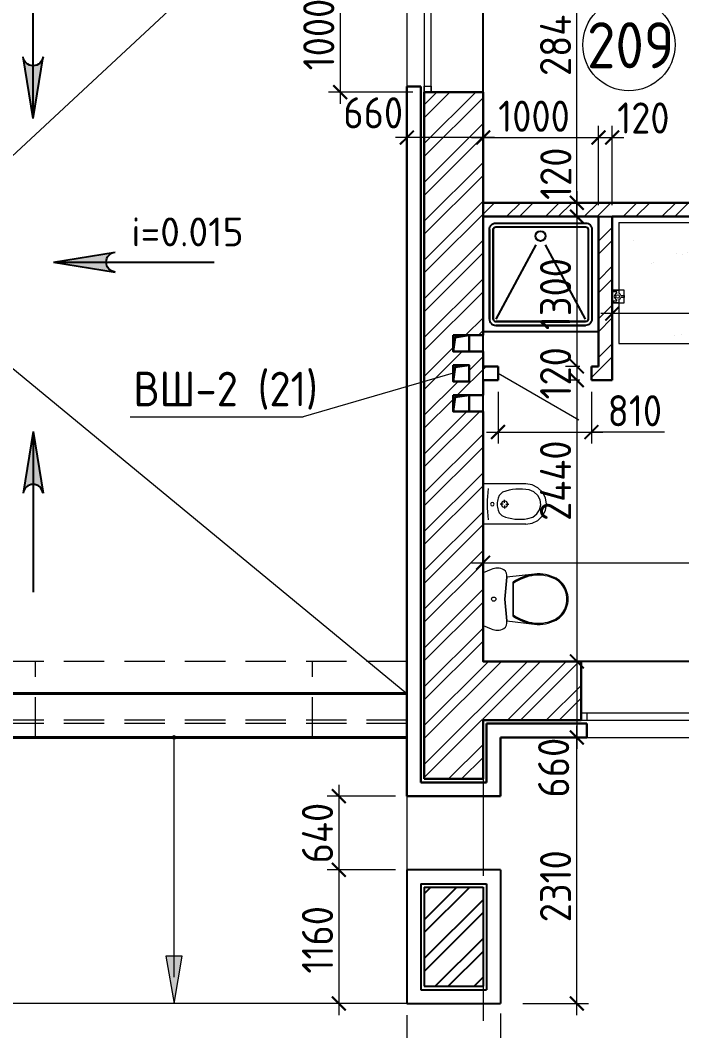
# Model space of a CAD drawing. Header units: millimetres. Extents: x 854812 to 1164625, y 589925 to 823301.
# Drawn here: x 961279 to 967016, y 689359 to 698130 of the extents above; entities that cross this region are included whole.
import ezdxf
from ezdxf.enums import TextEntityAlignment as Align

# ---------------------------------------------------------------- set-up
doc = ezdxf.new("R2010")
doc.units = ezdxf.units.MM
for name, pattern in [('ACAD_ISO10W100', [18, 12, -3, 0, -3]), ('JIS_08_15', [17.25, 15, -0.75, 0.75, -0.75]), ('НЕВИДИМАЯX2', [0.75, 0.5, -0.25])]:
    doc.linetypes.add(name, pattern=pattern)
doc.layers.get('Defpoints').update_dxf_attribs({"color": 40})
doc.layers.add('F-text', color=7, linetype='Continuous')
doc.layers.add('SANTEH', color=7, linetype='Continuous')
for name, color, linetype, lineweight in [('АР_Штрих_материалы', 27, 'Continuous', 9), ('ДВЕРИ', 184, 'Continuous', 18), ('окна', 132, 'Continuous', 18), ('оси', 50, 'JIS_08_15', 9), ('размеры', 215, 'Continuous', 13), ('САНТЕХНИКА', 7, 'Continuous', 15), ('стены', 172, 'Continuous', 30), ('текст', 7, 'Continuous', 13), ('УКАЗАТЕЛЬ', 6, 'Continuous', 13), ('ФАСАД', 7, 'Continuous', 13)]:
    doc.layers.add(name, color=color, linetype=linetype, lineweight=lineweight)
doc.styles.add('arial', font='isocpeur.ttf')
doc.styles.add('GOST 2.304', font='isocpeur.ttf', dxfattribs={"width": 0.9})
doc.dimstyles.new('1', dxfattribs={"dimscale": 100, "dimtxt": 2.7, "dimasz": 1.2, "dimexe": 1, "dimexo": 1, "dimgap": 0.5, "dimtad": 1, "dimdec": 0, "dimzin": 0, "dimdsep": 46, "dimtxsty": 'GOST 2.304', "dimblk": 'ARCHTICK', "dimcen": 0.09, "dimdle": 1, "dimclrd": 256, "dimclre": 256, "dimclrt": 7, "dimadec": 0, "dimazin": 0, "dimtfac": 1, "dimtdec": 0, "dimtmove": 1, "dimatfit": 3, "dimldrblk": 'ARCHTICK', "dimfxl": 100, "dimtolj": 1, "dimtzin": 0, "dimlwd": 5, "dimlwe": 5, "dimarcsym": 1})

# ---------------------------------------------------------------- blocks, each defined once
blk = doc.blocks.new('_ArchTick')
at = {"color": 0, "linetype": 'ByBlock', "const_width": 0.15}
blk.add_lwpolyline([(-0.5, -0.5), (0.5, 0.5)], dxfattribs=at)
blk = doc.blocks.new('*D151')
at = {"layer": 'Defpoints', "color": 0, "ltscale": 0.1}
for p in [(965442.6, 689609.9), (968742.5, 688319.9), (965442.6, 687439.5)]:
    blk.add_point(p, dxfattribs=at)
at = {"layer": 'размеры', "lineweight": 5, "ltscale": 0.1}
for p, q in [((965442.6, 689509.9), (965442.6, 687339.5)), ((968742.5, 688219.9), (968742.5, 687339.5)), ((968842.5, 687439.5), (965342.6, 687439.5))]:
    blk.add_line(p, q, dxfattribs=at)
at = {"layer": 'размеры', "lineweight": 5, "ltscale": 0.1, "xscale": 120, "yscale": 120, "zscale": 120, "rotation": 180}
blk.add_blockref('_ArchTick', (965442.6, 687439.5), dxfattribs=at)
at = {"layer": 'размеры', "lineweight": 5, "ltscale": 0.1, "xscale": 120, "yscale": 120, "zscale": 120}
blk.add_blockref('_ArchTick', (968742.5, 687439.5), dxfattribs=at)
at = {"layer": 'размеры', "color": 7, "ltscale": 0.1, "insert": (967092.6, 687624.5), "char_height": 270, "attachment_point": 5, "style": 'GOST 2.304'}
blk.add_mtext('\\A1;3300', dxfattribs=at)
blk = doc.blocks.new('*D207')
at = {"layer": 'Defpoints', "color": 0, "ltscale": 0.1}
for p in [(966412.6, 695642.9), (966412.6, 695583), (969022.5, 695008.3)]:
    blk.add_point(p, dxfattribs=at)
at = {"layer": 'размеры', "lineweight": 5, "ltscale": 0.1}
for p, q in [((969022.5, 695108.3), (969022.5, 695683)), ((969122.5, 695583), (966312.6, 695583)), ((966412.6, 695542.9), (966412.6, 695483))]:
    blk.add_line(p, q, dxfattribs=at)
at = {"layer": 'размеры', "lineweight": 5, "ltscale": 0.1, "xscale": 120, "yscale": 120, "zscale": 120, "rotation": 180}
blk.add_blockref('_ArchTick', (966412.6, 695583), dxfattribs=at)
at = {"layer": 'размеры', "lineweight": 5, "ltscale": 0.1, "xscale": 120, "yscale": 120, "zscale": 120}
blk.add_blockref('_ArchTick', (969022.5, 695583), dxfattribs=at)
at = {"layer": 'размеры', "color": 7, "ltscale": 0.1, "insert": (967717.6, 695768), "char_height": 270, "attachment_point": 5, "style": 'GOST 2.304'}
blk.add_mtext('\\A1;2610', dxfattribs=at)
blk = doc.blocks.new('*D208')
at = {"layer": 'Defpoints', "color": 0, "ltscale": 0.1}
for p in [(964632.6, 697111.7), (964632.6, 697111.7), (965292.6, 697111.7)]:
    blk.add_point(p, dxfattribs=at)
at = {"layer": 'размеры', "lineweight": 5, "ltscale": 0.1}
blk.add_line((965392.6, 697111.7), (964532.6, 697111.7), dxfattribs=at)
at = {"layer": 'размеры', "lineweight": 5, "ltscale": 0.1, "xscale": 120, "yscale": 120, "zscale": 120, "rotation": 180}
blk.add_blockref('_ArchTick', (964632.6, 697111.7), dxfattribs=at)
at = {"layer": 'размеры', "lineweight": 5, "ltscale": 0.1, "xscale": 120, "yscale": 120, "zscale": 120}
blk.add_blockref('_ArchTick', (965292.6, 697111.7), dxfattribs=at)
at = {"layer": 'размеры', "color": 7, "ltscale": 0.1, "insert": (964339.6, 697325.8), "char_height": 270, "attachment_point": 5, "style": 'GOST 2.304'}
blk.add_mtext('\\A1;660', dxfattribs=at)
blk = doc.blocks.new('*D194')
at = {"layer": 'Defpoints', "color": 0, "ltscale": 0.1}
for p in [(966106.4, 696545.1), (966106.4, 696425.1), (966106.4, 696425.1)]:
    blk.add_point(p, dxfattribs=at)
at = {"layer": 'размеры', "lineweight": 5, "ltscale": 0.1}
blk.add_line((966106.4, 696645.1), (966106.4, 696325.1), dxfattribs=at)
at = {"layer": 'размеры', "lineweight": 5, "ltscale": 0.1, "xscale": 120, "yscale": 120, "zscale": 120}
for p, rotation in [((966106.4, 696545.1), 90), ((966106.4, 696425.1), 270)]:
    blk.add_blockref('_ArchTick', p, dxfattribs=dict(at, rotation=rotation))
at = {"layer": 'размеры', "color": 7, "ltscale": 0.1, "insert": (965924, 696797.1), "char_height": 270, "attachment_point": 5, "rotation": 90, "style": 'GOST 2.304'}
blk.add_mtext('\\A1;120', dxfattribs=at)
blk = doc.blocks.new('*D126')
at = {"layer": 'Defpoints', "color": 0, "ltscale": 0.1}
for p in [(966052, 699384.8), (966106.4, 699384.8), (966472, 696545.1)]:
    blk.add_point(p, dxfattribs=at)
at = {"layer": 'размеры', "lineweight": 5, "ltscale": 0.1}
for p, q in [((966106.4, 696445.1), (966106.4, 699484.8)), ((966152, 699384.8), (966206.4, 699384.8)), ((966372, 696545.1), (966006.4, 696545.1))]:
    blk.add_line(p, q, dxfattribs=at)
at = {"layer": 'размеры', "lineweight": 5, "ltscale": 0.1, "xscale": 120, "yscale": 120, "zscale": 120}
for p, rotation in [((966106.4, 699384.8), 90), ((966106.4, 696545.1), 270)]:
    blk.add_blockref('_ArchTick', p, dxfattribs=dict(at, rotation=rotation))
at = {"layer": 'размеры', "color": 7, "ltscale": 0.1, "insert": (965921.4, 697995.1), "char_height": 270, "attachment_point": 5, "rotation": 90, "style": 'GOST 2.304'}
blk.add_mtext('\\A1;2840', dxfattribs=at)
blk = doc.blocks.new('*D127')
at = {"layer": 'Defpoints', "color": 0, "ltscale": 0.1}
for p in [(964632.6, 689595.1), (965442.6, 688215.2), (964632.6, 687439.5)]:
    blk.add_point(p, dxfattribs=at)
at = {"layer": 'размеры', "lineweight": 5, "ltscale": 0.1}
for p, q in [((964632.6, 689495.1), (964632.6, 687339.5)), ((965442.6, 688115.2), (965442.6, 687339.5)), ((965542.6, 687439.5), (964532.6, 687439.5))]:
    blk.add_line(p, q, dxfattribs=at)
at = {"layer": 'размеры', "lineweight": 5, "ltscale": 0.1, "xscale": 120, "yscale": 120, "zscale": 120, "rotation": 180}
blk.add_blockref('_ArchTick', (964632.6, 687439.5), dxfattribs=at)
at = {"layer": 'размеры', "lineweight": 5, "ltscale": 0.1, "xscale": 120, "yscale": 120, "zscale": 120}
blk.add_blockref('_ArchTick', (965442.6, 687439.5), dxfattribs=at)
at = {"layer": 'размеры', "color": 7, "ltscale": 0.1, "insert": (965136.5, 687624.5), "char_height": 270, "attachment_point": 5, "style": 'GOST 2.304'}
blk.add_mtext('\\A1;810', dxfattribs=at)
blk = doc.blocks.new('*D215')
at = {"layer": 'Defpoints', "lineweight": 5, "ltscale": 0.1}
for p, q in [((964041.7, 690855.2), (964041.7, 689495.1)), ((964532.6, 690755.2), (963941.7, 690755.2)), ((964532.6, 689595.1), (963941.7, 689595.1))]:
    blk.add_line(p, q, dxfattribs=at)
at = {"layer": 'Defpoints', "color": 0, "lineweight": 50, "ltscale": 0.1}
for p in [(964632.6, 690755.2), (964041.7, 689595.1), (964632.6, 689595.1)]:
    blk.add_point(p, dxfattribs=at)
at = {"layer": 'Defpoints', "lineweight": 5, "ltscale": 0.1, "xscale": 120, "yscale": 120, "zscale": 120}
for p, rotation in [((964041.7, 690755.2), 90), ((964041.7, 689595.1), 270)]:
    blk.add_blockref('_ArchTick', p, dxfattribs=dict(at, rotation=rotation))
at = {"layer": 'Defpoints', "color": 7, "ltscale": 0.1, "insert": (963856.7, 690148.6), "char_height": 270, "attachment_point": 5, "rotation": 90, "style": 'GOST 2.304'}
blk.add_mtext('\\A1;1160', dxfattribs=at)
blk = doc.blocks.new('*D216')
at = {"layer": 'Defpoints', "lineweight": 5, "ltscale": 0.1}
for p, q in [((964041.7, 691495.1), (964041.7, 690655.2)), ((964532.6, 691395.1), (963941.7, 691395.1)), ((964532.6, 690755.2), (963941.7, 690755.2))]:
    blk.add_line(p, q, dxfattribs=at)
at = {"layer": 'Defpoints', "color": 0, "lineweight": 50, "ltscale": 0.1}
for p in [(964632.6, 691395.1), (964041.7, 690755.2), (964632.6, 690755.2)]:
    blk.add_point(p, dxfattribs=at)
at = {"layer": 'Defpoints', "lineweight": 5, "ltscale": 0.1, "xscale": 120, "yscale": 120, "zscale": 120}
for p, rotation in [((964041.7, 691395.1), 90), ((964041.7, 690755.2), 270)]:
    blk.add_blockref('_ArchTick', p, dxfattribs=dict(at, rotation=rotation))
at = {"layer": 'Defpoints', "color": 7, "ltscale": 0.1, "insert": (963856.7, 691075.1), "char_height": 270, "attachment_point": 5, "rotation": 90, "style": 'GOST 2.304'}
blk.add_mtext('\\A1;640', dxfattribs=at)
blk = doc.blocks.new('ок1000')
at = {"layer": 'окна', "ltscale": 0.1}
for p, q in [((962542.1, 736581.9), (962542.1, 735581.9)), ((961882.1, 736531.9), (961882.1, 735631.9))]:
    blk.add_line(p, q, dxfattribs=at)
for points in [[(962092.1, 735581.9), (962092.1, 736581.9), (962032.1, 736581.9), (962032.1, 735581.9)], [(962092.1, 736529.9), (962092.1, 736581.9), (962032.1, 736581.9), (962032.1, 736529.9)], [(962092.1, 735633.9), (962092.1, 735581.9), (962032.1, 735581.9), (962032.1, 735633.9)]]:
    blk.add_lwpolyline(points, close=True, dxfattribs=at)
blk = doc.blocks.new('*D220')
at = {"layer": 'Defpoints', "color": 0, "ltscale": 0.1}
for p in [(964782.6, 698505.3), (964052.6, 697505.3), (964782.6, 697505.3)]:
    blk.add_point(p, dxfattribs=at)
at = {"layer": 'размеры', "lineweight": 5, "ltscale": 0.1}
for p, q in [((964052.6, 698605.3), (964052.6, 697405.3)), ((964682.6, 698505.3), (963952.6, 698505.3)), ((964682.6, 697505.3), (963952.6, 697505.3))]:
    blk.add_line(p, q, dxfattribs=at)
at = {"layer": 'размеры', "lineweight": 5, "ltscale": 0.1, "xscale": 120, "yscale": 120, "zscale": 120}
for p, rotation in [((964052.6, 698505.3), 90), ((964052.6, 697505.3), 270)]:
    blk.add_blockref('_ArchTick', p, dxfattribs=dict(at, rotation=rotation))
at = {"layer": 'размеры', "color": 7, "ltscale": 0.1, "insert": (963867.6, 698005.3), "char_height": 270, "attachment_point": 5, "rotation": 90, "style": 'GOST 2.304'}
blk.add_mtext('\\A1;1000', dxfattribs=at)
blk = doc.blocks.new('СТОК')
h = blk.add_hatch(color=7)
edge = h.paths.add_edge_path()
edge.add_arc((-0.2316, 0), 0.0369, 276.3203, 443.6797)
edge.add_line((-0.2276, 0.0367), (0, 0))
edge.add_line((0, 0), (-0.2276, -0.0367))
at = {"color": 7}
for q in [(-0.5935, 0), (-0.2276, 0.0367), (-0.2276, -0.0367)]:
    blk.add_line((0, 0), q, dxfattribs=at)
blk.add_arc((-0.2316, 0), 0.0369, 276.3203, 83.6797, dxfattribs=at)
blk = doc.blocks.new('*D231')
at = {"layer": 'Defpoints', "color": 0, "ltscale": 0.1}
for p in [(966149.8, 696425.1), (966106.4, 695125.1), (966149.8, 695125.1)]:
    blk.add_point(p, dxfattribs=at)
at = {"layer": 'размеры', "lineweight": 5, "ltscale": 0.1}
for p, q in [((966106.4, 696525.1), (966106.4, 695025.1)), ((966049.8, 696425.1), (966006.4, 696425.1)), ((966049.8, 695125.1), (966006.4, 695125.1))]:
    blk.add_line(p, q, dxfattribs=at)
at = {"layer": 'размеры', "lineweight": 5, "ltscale": 0.1, "xscale": 120, "yscale": 120, "zscale": 120}
for p, rotation in [((966106.4, 696425.1), 90), ((966106.4, 695125.1), 270)]:
    blk.add_blockref('_ArchTick', p, dxfattribs=dict(at, rotation=rotation))
at = {"layer": 'размеры', "color": 7, "ltscale": 0.1, "insert": (965921.4, 695752.5), "char_height": 270, "attachment_point": 5, "rotation": 90, "style": 'GOST 2.304'}
blk.add_mtext('\\A1;1300', dxfattribs=at)
blk = doc.blocks.new('s_45')
at = {"layer": 'САНТЕХНИКА', "flags": 128}
for points in [[(187.8, 0), (205.6, 189.4, 0.2888), (180.2, 255.8, 0.224419), (71.3, 257.1), (0, 229), (0, -229), (71.3, -257.1, 0.224419), (180.2, -255.8, 0.2888), (205.6, -189.4)], [(187.8, 0), (205.6, 189.4, 0.2888), (180.2, 255.8, 0.224419), (71.3, 257.1), (0, 229), (0, -229), (71.3, -257.1, 0.224419), (180.2, -255.8, 0.2888), (205.6, -189.4)], [(205.6, -189.4), (445.1, -217, -0.122327), (261.5, -148), (261.5, 148, -0.122328), (445.1, 217), (205.6, 189.4), (187.8, 0)], [(205.6, -189.4), (445.1, -217, -0.122327), (261.5, -148), (261.5, 148, -0.122328), (445.1, 217), (205.6, 189.4), (187.8, 0)], [(261.5, -148, 0.122438), (445.2, -217, 0.152571), (632.5, -181.1, 0.185585), (724.6, -72.9, 0.17428), (724.6, 72.9, 0.185585), (632.5, 181.1, 0.152571), (445.2, 217, 0.122438), (261.5, 148)], [(261.5, -148, 0.122438), (445.2, -217, 0.152571), (632.5, -181.1, 0.185585), (724.6, -72.9, 0.17428), (724.6, 72.9, 0.185585), (632.5, 181.1, 0.152571), (445.2, 217, 0.122438), (261.5, 148)], [(261.5, -136.4, 0.125396), (446.4, -207.3, 0.152532), (627.8, -172.5, 0.18559), (715.4, -69.7, 0.174364), (715.4, 69.7, 0.18559), (627.8, 172.5, 0.152531), (446.4, 207.3, 0.125396), (261.5, 136.4)]]:
    blk.add_lwpolyline(points, format="xyb", close=True, dxfattribs=at)
at = {"layer": 'САНТЕХНИКА'}
blk.add_circle((92.5, 0), 18.4, dxfattribs=at)
blk = doc.blocks.new('Символ биде с подв. к стене_1')
at = {"layer": 'САНТЕХНИКА', "linetype": 'Continuous'}
for p, q in [((369.6, 350), (0, 350)), ((0, 350), (0, 0)), ((186.8, 186.7), (186.8, 211.5)), ((174.8, 175), (149.2, 175)), ((186.8, 163.3), (186.8, 138.5)), ((198.9, 175), (224.5, 175)), ((369.6, 0), (0, 0))]:
    blk.add_line(p, q, dxfattribs=at)
for points in [[(45.4, 309.8), (41, 276.3), (37.8, 242.6), (35.9, 208.8), (35.2, 175), (35.9, 141.2), (37.8, 107.4), (41, 73.7), (45.4, 40.2)], [(169, 277.6), (162.2, 273.1), (155.9, 268.1), (150.1, 262.5), (144.9, 256.3), (140.3, 249.7), (136.4, 242.7), (133.2, 235.4), (130.8, 227.8)], [(400.5, 298.1), (371.4, 302.9), (342.1, 305.6), (312.6, 306.2), (283.2, 304.7), (253.9, 301), (225.1, 295.2), (196.7, 287.4), (169, 277.6)], [(369.6, 0), (425.3, 8.6), (475.6, 33.4), (515.5, 72.1), (541.2, 120.9), (550, 175), (541.2, 229.1), (515.5, 277.9), (475.6, 316.6), (425.3, 341.4), (369.6, 350)], [(388.1, 49.6), (430.7, 63.1), (466.1, 89.7), (490.2, 126.4), (500, 168.9), (494.5, 212), (474.2, 250.8), (441.6, 280.7), (400.5, 298.1)], [(130.8, 227.8), (127, 214.9), (124.3, 201.7), (122.7, 188.4), (122.1, 175), (122.7, 161.6), (124.3, 148.3), (127, 135.1), (130.8, 122.2)], [(130.8, 122.2), (133.2, 114.6), (136.4, 107.3), (140.3, 100.3), (144.9, 93.7), (150.1, 87.5), (155.9, 81.9), (162.2, 76.9), (169, 72.4)], [(169, 72.4), (195.2, 63.1), (222, 55.5), (249.3, 49.8), (276.9, 46), (304.7, 44), (332.6, 44), (360.4, 45.8), (388.1, 49.6)]]:
    blk.add_lwpolyline(points, dxfattribs=at)
for points in [[(80.7, 190.4), (69.4, 185.9), (64.8, 175), (69.4, 164.1), (80.7, 159.6), (91.9, 164.1), (96.6, 175), (91.9, 185.9)], [(186.8, 203.3), (166.2, 195), (157.6, 175), (166.2, 155), (186.8, 146.7), (207.5, 155), (216.1, 175), (207.5, 195)]]:
    blk.add_lwpolyline(points, close=True, dxfattribs=at)
blk = doc.blocks.new('роза')
at = {"layer": 'САНТЕХНИКА', "linetype": 'Continuous', "ltscale": 0.4}
for p, q in [((8604.6, -236954.9), (10204.6, -236954.9)), ((8604.6, -236954.9), (8604.6, -237568.6)), ((10204.6, -236954.9), (10204.6, -237361.7)), ((8604.6, -237623.9), (8604.6, -238004.9)), ((8604.6, -238004.9), (9308.4, -238004.9))]:
    blk.add_line(p, q, dxfattribs=at)
for points in [[(9233.3, -236903.3), (9343.6, -236903.3), (9343.6, -237013.1), (9233.3, -237013.1)], [(8547.7, -237651.1), (8650.5, -237651.1), (8650.5, -237541.4), (8547.7, -237541.4)]]:
    blk.add_lwpolyline(points, close=True, dxfattribs=at)
for points in [[(9257.4, -236936.7), (9239.8, -236936.7), (9239.8, -236964.2), (9257.4, -236964.2), (9257.4, -236952.3)], [(9248.1, -236936.7), (9293.2, -236936.7)], [(9296.9, -236952.3), (9257.4, -236952.3)], [(9293.2, -236923.4), (9274.8, -236923.4), (9274.8, -236907.7), (9319.9, -236907.7), (9319.9, -236923.4)], [(9293.2, -236907.7), (9308.8, -236907.7)], [(9293.2, -236936.7), (9293.2, -236923.4)], [(9315.1, -237013.1), (9296.9, -236952.3)], [(9319.9, -236923.4), (9308.8, -236923.4)], [(9308.8, -236923.4), (9308.8, -236936.7)], [(9308.8, -236936.7), (9331.4, -237013.1)], [(8588.9, -237557.1), (8559.5, -237557.1), (8559.5, -237541.4), (8604.6, -237541.4), (8604.6, -237557.1)], [(8588.9, -237541.4), (8604.6, -237541.4), (8604.6, -237568.6)], [(8588.9, -237567.7), (8588.9, -237557.1)], [(8623.3, -237588.4), (8650.5, -237588.4), (8650.5, -237604.1), (8623.3, -237604.1)], [(8604.6, -237635.4), (8604.6, -237651.1), (8559.5, -237651.1), (8559.5, -237635.4), (8588.9, -237635.4)], [(8604.6, -237623.9), (8604.6, -237651.1), (8588.9, -237651.1)], [(8588.9, -237635.4), (8588.9, -237624.9)]]:
    blk.add_lwpolyline(points, dxfattribs=at)
for points in [[(8979.4, -237949, 0, 0, -0.846526), (8869.8, -237312.6, 0.05, 0.05, 0), (9254.6, -237202.1, 0.05, 0.05, 0.05372), (9523.4, -237101.4, 0.05, 0.05, -0.096992), (9831.4, -237009.7, 0.05, 0.05, -0.574349), (10102.1, -237459.9, 0.05, 0.05, -0.136703), (9713.6, -237820.3, 0.05, 0.05, -0.380662), (9563.2, -237779.8, 0.05, 0.05, 0.414485), (9412.4, -237745.6, 0.05, 0.05, -0.169361), (9087.7, -237938.7, 0.05, 0.05, -0.088603)], [(9005.1, -237895, 0, 0, -0.960693), (8921.7, -237354.5, 0.05, 0.05, 0), (9276.3, -237267.6, 0.05, 0.05, 0.042303), (9576.1, -237166.5, 0.05, 0.05, -0.162407), (9887.4, -237143.9, 0.05, 0.05, -0.367548), (9997.4, -237362.3, 0.05, 0.05, -0.204221), (9708.5, -237723, 0.05, 0.05, -0.318406), (9598.2, -237703.4, 0.05, 0.05, 0.378033), (9375.2, -237694.8, 0.05, 0.05, -0.122857), (9073.5, -237884.1, 0.05, 0.05, -0.044484)]]:
    blk.add_lwpolyline(points, format="xyseb", close=True, dxfattribs=at)
at = {"layer": 'САНТЕХНИКА', "linetype": 'Continuous', "ltscale": 0.4, "const_width": 0.05}
for points in [[(8650.5, -237621.6), (8650.5, -237323.1, -0.349533), (8904.6, -237013.1, -0.028168)], [(8904.6, -237013.1, -0.103338), (8980.2, -237011, -0.319501), (9052, -237090.7, 0.06599), (9067.5, -237172.4, 0.186262), (9108.9, -237222.7, 0.157206), (9169.5, -237226.6, 0.708159)], [(9743.6, -237022.9, -0.175876), (9994.3, -237019.4, -0.481491), (10102.1, -237459.9, 0.275149)]]:
    blk.add_lwpolyline(points, format="xyb", dxfattribs=at)
at = {"layer": 'САНТЕХНИКА', "linetype": 'Continuous', "ltscale": 0.4}
for centre, radius in [((8595.1, -237596.3), 15.2), ((9308.4, -237658.2), 42)]:
    blk.add_circle(centre, radius, dxfattribs=at)
for centre, radius, start, end in [((9281.7, -237021.7), 983.5, 271.55138, 339.77855), ((8595.1, -237596.3), 29.2, 102.16748, 257.83252), ((8595.1, -237596.3), 29.2, 15.53354, 71.04443), ((8595.1, -237596.3), 29.2, 288.95557, 344.46646)]:
    blk.add_arc(centre, radius, start, end, dxfattribs=at)
blk = doc.blocks.new('K10-47')
for p, q in [((50.7, 1084.8), (50.7, 84.8)), ((294.3, 623.5), (939.6, 970.6)), ((294.3, 542.9), (939.6, 195.9)), ((1050.7, 84.8), (50.7, 84.8))]:
    blk.add_line(p, q)
blk.add_lwpolyline([(50.7, 1084.8), (1050.7, 1084.8), (1050.7, 84.8)])
for points in [[(939.6, 140.3), (161.8, 140.3, -0.414214), (106.3, 195.9), (106.3, 973.7, -0.414214), (161.8, 1029.2)], [(939.6, 173.7), (161.8, 173.7, -0.414214), (139.6, 195.9), (139.6, 973.7, -0.414214), (161.8, 995.9)], [(161.8, 1029.2), (939.6, 1029.2, -0.414214), (995.2, 973.7), (995.2, 195.9, -0.141372)], [(161.8, 995.9), (939.6, 995.9, -0.414214), (961.8, 973.7), (961.8, 195.9, -0.139565)], [(161.8, 173.7), (939.6, 173.7, 0.414214), (961.8, 195.9), (961.8, 973.7, 0.139565)], [(161.8, 140.3), (939.6, 140.3, 0.414214), (995.2, 195.9), (995.2, 973.7, 0.141372)]]:
    blk.add_lwpolyline(points, format="xyb")
blk.add_circle((219.3, 583.2), 43.3)
blk = doc.blocks.new('*D342')
at = {"layer": 'Defpoints', "color": 0, "ltscale": 0.1}
for p in [(966232.6, 695125.1), (966106.4, 695005.1), (966232.6, 695005.1)]:
    blk.add_point(p, dxfattribs=at)
at = {"layer": 'размеры', "lineweight": 5, "ltscale": 0.1}
for p, q in [((966106.4, 695225.1), (966106.4, 694905.1)), ((966132.6, 695125.1), (966006.4, 695125.1)), ((966132.6, 695005.1), (966006.4, 695005.1))]:
    blk.add_line(p, q, dxfattribs=at)
at = {"layer": 'размеры', "lineweight": 5, "ltscale": 0.1, "xscale": 120, "yscale": 120, "zscale": 120}
for p, rotation in [((966106.4, 695125.1), 90), ((966106.4, 695005.1), 270)]:
    blk.add_blockref('_ArchTick', p, dxfattribs=dict(at, rotation=rotation))
at = {"layer": 'размеры', "color": 7, "ltscale": 0.1, "insert": (965921.4, 695065.1), "char_height": 270, "attachment_point": 5, "rotation": 90, "style": 'GOST 2.304'}
blk.add_mtext('\\A1;120', dxfattribs=at)
blk = doc.blocks.new('*D343')
at = {"layer": 'Defpoints', "color": 0, "ltscale": 0.1}
for p in [(966232.6, 695005.1), (966106.4, 692565.1), (966328.1, 692565.1)]:
    blk.add_point(p, dxfattribs=at)
at = {"layer": 'размеры', "lineweight": 5, "ltscale": 0.1}
for p, q in [((966106.4, 695105.1), (966106.4, 692465.1)), ((966132.6, 695005.1), (966006.4, 695005.1)), ((966228.1, 692565.1), (966006.4, 692565.1))]:
    blk.add_line(p, q, dxfattribs=at)
at = {"layer": 'размеры', "lineweight": 5, "ltscale": 0.1, "xscale": 120, "yscale": 120, "zscale": 120}
for p, rotation in [((966106.4, 695005.1), 90), ((966106.4, 692565.1), 270)]:
    blk.add_blockref('_ArchTick', p, dxfattribs=dict(at, rotation=rotation))
at = {"layer": 'размеры', "color": 7, "ltscale": 0.1, "insert": (965921.4, 694133.3), "char_height": 270, "attachment_point": 5, "rotation": 90, "style": 'GOST 2.304'}
blk.add_mtext('\\A1;2440', dxfattribs=at)
blk = doc.blocks.new('*D348')
at = {"layer": 'Defpoints', "color": 0, "ltscale": 0.1}
for p in [(966292.6, 697111.7), (965292.6, 696425.1), (966292.6, 696425.1)]:
    blk.add_point(p, dxfattribs=at)
at = {"layer": 'размеры', "lineweight": 5, "ltscale": 0.1}
for p, q in [((965292.6, 696525.1), (965292.6, 697211.7)), ((966292.6, 696525.1), (966292.6, 697211.7)), ((965192.6, 697111.7), (966392.6, 697111.7))]:
    blk.add_line(p, q, dxfattribs=at)
at = {"layer": 'размеры', "lineweight": 5, "ltscale": 0.1, "xscale": 120, "yscale": 120, "zscale": 120, "rotation": 180}
blk.add_blockref('_ArchTick', (965292.6, 697111.7), dxfattribs=at)
at = {"layer": 'размеры', "lineweight": 5, "ltscale": 0.1, "xscale": 120, "yscale": 120, "zscale": 120}
blk.add_blockref('_ArchTick', (966292.6, 697111.7), dxfattribs=at)
at = {"layer": 'размеры', "color": 7, "ltscale": 0.1, "insert": (965734.6, 697296.7), "char_height": 270, "attachment_point": 5, "style": 'GOST 2.304'}
blk.add_mtext('\\A1;1000', dxfattribs=at)
blk = doc.blocks.new('*D349')
at = {"layer": 'Defpoints', "color": 0, "ltscale": 0.1}
for p in [(966412.6, 697111.7), (966292.6, 696425.1), (966412.6, 696425.1)]:
    blk.add_point(p, dxfattribs=at)
at = {"layer": 'размеры', "lineweight": 5, "ltscale": 0.1}
for p, q in [((966292.6, 696525.1), (966292.6, 697211.7)), ((966412.6, 696525.1), (966412.6, 697211.7)), ((966192.6, 697111.7), (966512.6, 697111.7))]:
    blk.add_line(p, q, dxfattribs=at)
at = {"layer": 'размеры', "lineweight": 5, "ltscale": 0.1, "xscale": 120, "yscale": 120, "zscale": 120, "rotation": 180}
blk.add_blockref('_ArchTick', (966292.6, 697111.7), dxfattribs=at)
at = {"layer": 'размеры', "lineweight": 5, "ltscale": 0.1, "xscale": 120, "yscale": 120, "zscale": 120}
blk.add_blockref('_ArchTick', (966412.6, 697111.7), dxfattribs=at)
at = {"layer": 'размеры', "color": 7, "ltscale": 0.1, "insert": (966682.7, 697281.1), "char_height": 270, "attachment_point": 5, "style": 'GOST 2.304'}
blk.add_mtext('\\A1;120', dxfattribs=at)
blk = doc.blocks.new('*D517')
at = {"layer": 'Defpoints', "color": 0, "ltscale": 0.1}
for p in [(965538.6, 691905.1), (966106.4, 691905.1), (965538.6, 689595.3)]:
    blk.add_point(p, dxfattribs=at)
at = {"layer": 'размеры', "lineweight": 5, "ltscale": 0.1}
for p, q in [((966106.4, 689495.3), (966106.4, 692005.1)), ((965638.6, 691905.1), (966206.4, 691905.1)), ((965638.6, 689595.3), (966206.4, 689595.3))]:
    blk.add_line(p, q, dxfattribs=at)
at = {"layer": 'размеры', "lineweight": 5, "ltscale": 0.1, "xscale": 120, "yscale": 120, "zscale": 120}
for p, rotation in [((966106.4, 691905.1), 90), ((966106.4, 689595.3), 270)]:
    blk.add_blockref('_ArchTick', p, dxfattribs=dict(at, rotation=rotation))
at = {"layer": 'размеры', "color": 7, "ltscale": 0.1, "insert": (965921.4, 690613.5), "char_height": 270, "attachment_point": 5, "rotation": 90, "style": 'GOST 2.304'}
blk.add_mtext('\\A1;2310', dxfattribs=at)
blk = doc.blocks.new('*D518')
at = {"layer": 'Defpoints', "color": 0, "ltscale": 0.1}
for p in [(965970.2, 692565.1), (965970.2, 691905.1), (966106.4, 691905.1)]:
    blk.add_point(p, dxfattribs=at)
at = {"layer": 'размеры', "lineweight": 5, "ltscale": 0.1}
for p, q in [((966106.4, 692665.1), (966106.4, 691805.1)), ((966070.2, 692565.1), (966206.4, 692565.1)), ((966070.2, 691905.1), (966206.4, 691905.1))]:
    blk.add_line(p, q, dxfattribs=at)
at = {"layer": 'размеры', "lineweight": 5, "ltscale": 0.1, "xscale": 120, "yscale": 120, "zscale": 120}
for p, rotation in [((966106.4, 692565.1), 90), ((966106.4, 691905.1), 270)]:
    blk.add_blockref('_ArchTick', p, dxfattribs=dict(at, rotation=rotation))
at = {"layer": 'размеры', "color": 7, "ltscale": 0.1, "insert": (965904.8, 691642.8), "char_height": 270, "attachment_point": 5, "rotation": 90, "style": 'GOST 2.304'}
blk.add_mtext('\\A1;660', dxfattribs=at)
blk = doc.blocks.new('*D520')
at = {"layer": 'Defpoints', "color": 0, "ltscale": 0.1}
for p in [(965422.6, 695005.1), (966232.6, 695005.1), (966232.6, 694555.4)]:
    blk.add_point(p, dxfattribs=at)
at = {"layer": 'размеры', "lineweight": 5, "ltscale": 0.1}
for p, q in [((965422.6, 694905.1), (965422.6, 694455.4)), ((966232.6, 694905.1), (966232.6, 694455.4)), ((965322.6, 694555.4), (966332.6, 694555.4)), ((966865.7, 694555.4), (966232.6, 694555.4))]:
    blk.add_line(p, q, dxfattribs=at)
at = {"layer": 'размеры', "lineweight": 5, "ltscale": 0.1, "xscale": 120, "yscale": 120, "zscale": 120, "rotation": 180}
blk.add_blockref('_ArchTick', (965422.6, 694555.4), dxfattribs=at)
at = {"layer": 'размеры', "lineweight": 5, "ltscale": 0.1, "xscale": 120, "yscale": 120, "zscale": 120}
blk.add_blockref('_ArchTick', (966232.6, 694555.4), dxfattribs=at)
at = {"layer": 'размеры', "color": 7, "ltscale": 0.1, "insert": (966609.1, 694740.4), "char_height": 270, "attachment_point": 5, "style": 'GOST 2.304'}
blk.add_mtext('\\A1;810', dxfattribs=at)
blk = doc.blocks.new('*D1350')
at = {"layer": 'Defpoints', "color": 0, "ltscale": 0.1}
for p in [(965292.6, 693471.6), (969022.5, 693471.6), (969022.5, 693421.2)]:
    blk.add_point(p, dxfattribs=at)
at = {"layer": 'размеры', "lineweight": 5, "ltscale": 0.1}
for p, q in [((965192.6, 693421.2), (969122.5, 693421.2)), ((965292.6, 693371.6), (965292.6, 693321.2)), ((969022.5, 693371.6), (969022.5, 693321.2))]:
    blk.add_line(p, q, dxfattribs=at)
at = {"layer": 'размеры', "lineweight": 5, "ltscale": 0.1, "xscale": 120, "yscale": 120, "zscale": 120, "rotation": 180}
blk.add_blockref('_ArchTick', (965292.6, 693421.2), dxfattribs=at)
at = {"layer": 'размеры', "lineweight": 5, "ltscale": 0.1, "xscale": 120, "yscale": 120, "zscale": 120}
blk.add_blockref('_ArchTick', (969022.5, 693421.2), dxfattribs=at)
at = {"layer": 'размеры', "color": 7, "ltscale": 0.1, "insert": (967421.5, 693606.2), "char_height": 270, "attachment_point": 5, "style": 'GOST 2.304'}
blk.add_mtext('\\A1;3730', dxfattribs=at)

msp = doc.modelspace()

# ---------------------------------------------------------------- hatches: boundary and pattern name
at = {"layer": 'Defpoints', "ltscale": 100}
h = msp.add_hatch(dxfattribs=at)
h.set_pattern_fill('ANSI32', color=256, scale=25, style=0)
h.paths.add_polyline_path([(965292.6, 690605.2), (964782.6, 690605.2), (964782.6, 689745.1), (965292.6, 689745.1)])
at = {"layer": 'АР_Штрих_материалы', "ltscale": 100}
h = msp.add_hatch(dxfattribs=at)
h.set_pattern_fill('ANSI32', color=256, scale=25, style=0)
h.paths.add_polyline_path([(965292.6, 697505.3), (964782.6, 697505.3), (964782.6, 691545.1), (965292.6, 691545.1), (965292.6, 692055.1), (966142.5, 692055.1), (966142.5, 692565.1), (965292.6, 692565.1), (965292.6, 694735.1), (965172.3, 694735.1), (965032.3, 694735.1), (965032.3, 694875.1), (965172.3, 694875.1), (965292.6, 694875.1), (965292.6, 695005.1), (965292.6, 695255.1), (965172.3, 695255.1), (965032.3, 695255.1), (965032.3, 695395.1), (965172.3, 695395.1), (965292.6, 695395.1)])
h.paths.add_polyline_path([(965032.3, 695135.1), (965172.3, 695135.1), (965172.3, 694995.1), (965032.3, 694995.1)], flags=16)
edge = h.paths.add_edge_path()
edge.add_ellipse((968895.1, 694530.6), major_axis=(-0.1, 300), ratio=0.95522, start_angle=0, end_angle=206.38394)
edge.add_line((969022.5, 694261.9), (969022.5, 694199.4))
edge.add_ellipse((968895.3, 693930.6), major_axis=(-0.1, 300), ratio=0.95522, start_angle=333.59626, end_angle=333.62066, ccw=False)
edge.add_line((969022.6, 694199.3), (969022.8, 693661.9))
edge.add_ellipse((968895.3, 693930.6), major_axis=(-0.1, 300), ratio=0.95522, start_angle=180, end_angle=206.33976)
edge.add_line((969022.5, 693661.7), (969022.5, 693630.6))
edge.add_line((969022.5, 693630.6), (969022.5, 692565.1))
edge.add_line((969022.5, 692565.1), (968042.5, 692565.1))
edge.add_line((968042.5, 692565.1), (968042.5, 692055.1))
edge.add_line((968042.5, 692055.1), (968892.5, 692055.1))
edge.add_line((968892.5, 692055.1), (968892.5, 691405))
edge.add_line((968892.5, 691405), (969402.5, 691405))
edge.add_line((969402.5, 691405), (969402.5, 694365.1))
edge.add_line((969402.5, 694365.1), (969022.6, 694365.1))
edge.add_line((969022.6, 694365.1), (969022.6, 694261.9))
edge = h.paths.add_edge_path()
edge.add_ellipse((968895.1, 694530.6), major_axis=(-0.1, 300), ratio=0.95522, start_angle=333.59626, end_angle=359.96388)
edge.add_line((968895.2, 694830.6), (968895, 694830.6))
edge.add_ellipse((968895.1, 694530.6), major_axis=(-0.1, 300), ratio=0.95522, start_angle=0, end_angle=206.38394)
edge.add_line((969022.5, 694261.9), (969022.5, 694799.3))
edge.add_ellipse((968895.1, 694530.6), major_axis=(-0.1, 300), ratio=0.95522, start_angle=333.59626, end_angle=359.96388, ccw=False)
edge.add_line((969022.4, 694799.3), (969022.6, 694365.1))
edge.add_line((969022.6, 694365.1), (969402.5, 694365.1))
edge.add_line((969402.5, 694365.1), (969402.5, 696545.1))
edge.add_line((969402.5, 696545.1), (969022.5, 696545.1))
edge.add_line((969022.5, 696545.1), (968892.5, 696545.1))
edge.add_line((968892.5, 696545.1), (968892.5, 696425.1))
edge.add_line((968892.5, 696425.1), (969022.5, 696425.1))
edge.add_line((969022.5, 696425.1), (969022.5, 694365.1))
edge.add_line((969022.5, 694365.1), (969022.6, 694365.1))
edge.add_line((969022.6, 694365.1), (969022.4, 694799.3))
edge = h.paths.add_edge_path(flags=16)
edge.add_line((969010.4, 694760.8), (969010.5, 694530.6))
edge.add_line((969010.5, 694530.6), (969010.6, 694300.4))
edge.add_ellipse((968988.6, 694300.3), major_axis=(15.6, 15.6), ratio=1, start_angle=242.77843, end_angle=315.27124, ccw=False)
edge.add_ellipse((968894.7, 694530.5), major_axis=(276.2, 8.2), ratio=0.976714, start_angle=178.26503, end_angle=289.68356, ccw=False)
edge.add_ellipse((968894.7, 694530.6), major_axis=(-276.2, 8.1), ratio=0.976714, start_angle=-109.68356, end_angle=1.73497, ccw=False)
edge.add_ellipse((968988.4, 694760.9), major_axis=(15.6, -15.6), ratio=1, start_angle=44.76657, end_angle=117.25939, ccw=False)
h.paths.add_polyline_path([(968082.5, 696545.1), (967982.5, 696545.1), (967982.5, 697575.1), (967862.5, 697575.1), (967862.5, 696545.1), (965292.6, 696545.1), (965292.6, 696425.1), (966292.6, 696425.1), (966292.6, 696425.1), (968082.5, 696425.1)])
h.paths.add_polyline_path([(966412.6, 696425.1), (966292.6, 696425.1), (966292.6, 695125.1), (966232.6, 695125.1), (966232.6, 695005.1), (966412.6, 695005.1)])
h.paths.add_polyline_path([(965422.6, 695125.1), (965292.6, 695125.1), (965292.6, 695005.1), (965422.6, 695005.1)], flags=17)
h.paths.add_polyline_path([(977072.5, 699765.3), (973552.5, 699765.3), (973302.5, 699765.3), (972192.5, 699765.3), (972192.5, 698164.9), (973792.5, 698164.9), (973792.5, 698284.9), (972572.5, 698284.9), (972572.5, 699385.1), (973142.5, 699385.2), (973142.5, 699505.4), (973142.5, 699645.4), (973282.5, 699645.4), (973282.5, 699505.4), (973282.5, 699385.2), (973672.5, 699385.3), (973672.5, 699094.9), (973792.5, 699094.9), (973792.5, 699385.3), (974182.5, 699385.3), (974182.5, 699505.4), (974182.5, 699645.4), (974322.5, 699645.4), (974322.5, 699505.4), (974322.5, 699385.3), (976412.5, 699385.3), (976412.5, 698505.3), (976922.5, 698505.3), (976922.5, 699385.1), (977072.5, 699385.1)])
h.paths.add_polyline_path([(972572.5, 695934.9), (972192.5, 695934.9), (972192.5, 694365.1), (972572.5, 694365.1)])
h.paths.add_polyline_path([(973552.5, 704165.3), (973302.5, 704165.3), (973302.5, 700935.3), (973552.5, 700935.3)])
h.paths.add_polyline_path([(970404.8, 701485.3), (969402.5, 701485.3), (969402.5, 701365.3), (970395.6, 701365.3)])
h.paths.add_polyline_path([(971092.5, 700025.4), (970972.5, 700025.4), (970972.5, 699765.4), (969792.5, 699765.3), (969792.5, 699645.5), (971092.5, 699645.5)])
h.paths.add_polyline_path([(973302.5, 701055.3), (973172.5, 701055.3), (973172.5, 700935.3), (973302.5, 700935.3)])
h.paths.add_polyline_path([(973552.5, 700025.3), (973302.5, 700025.3), (973302.5, 699765.3), (973552.5, 699765.3)])
h.paths.add_polyline_path([(972762.5, 706475.3), (972612.5, 706475.3), (972612.5, 706985.3), (972102.5, 706985.3), (972102.5, 706475.3), (971952.5, 706475.3), (971952.5, 705965.3), (972762.5, 705965.3)])
h.paths.add_polyline_path([(976922.5, 693345.8), (976412.5, 693345.8), (976412.5, 692565.1), (976262.5, 692565.1), (976262.5, 692055.1), (976412.5, 692055.1), (976412.5, 691545.1), (976922.5, 691545.1)])
edge = h.paths.add_edge_path()
edge.add_line((976412.5, 694545.8), (976922.5, 694545.8))
edge.add_line((976922.5, 694545.8), (976922.5, 697505.3))
edge.add_line((976922.5, 697505.3), (976412.5, 697505.3))
edge.add_line((976412.5, 697505.3), (976412.5, 697285.3))
edge.add_line((976412.5, 697285.3), (973734.9, 697285.3))
edge.add_arc((973671, 697680.2), 400, 260.8044, 279.1956, ccw=False)
edge.add_line((973607.1, 697285.3), (972572.5, 697285.3))
edge.add_line((972572.5, 697285.3), (972572.5, 697354.9))
edge.add_line((972572.5, 697354.9), (972192.5, 697354.9))
edge.add_line((972192.5, 697354.9), (972192.5, 696844.9))
edge.add_line((972192.5, 696844.9), (972572.5, 696844.9))
edge.add_line((972572.5, 696844.9), (972572.5, 697165.3))
edge.add_line((972572.5, 697165.3), (976412.5, 697165.3))
edge.add_line((976412.5, 697165.3), (976412.5, 694545.8))
h.paths.add_polyline_path([(970972.5, 700865.4), (971092.5, 700865.4), (971092.5, 700935.3), (972262.5, 700935.3), (972262.5, 701055.3), (971092.5, 701055.3), (971092.5, 701485.3), (970404.8, 701485.3), (970395.6, 701365.3), (970972.5, 701365.3)])
h.paths.add_polyline_path([(972042.5, 690765.1), (972042.5, 690255.1), (972192.5, 690255.1), (972192.5, 689745.1), (972702.5, 689745.1), (972702.5, 692055.1), (974962.5, 692055.1), (974962.5, 692565.1), (972572.5, 692565.1), (972572.5, 694365.1), (972192.5, 694365.1), (972192.5, 690765.1)])
at = {"layer": 'текст', "ltscale": 0.1}
h = msp.add_hatch(color=7, dxfattribs=at)
h.dxf.hatch_style = 1
h.paths.add_polyline_path([(962612.5, 690007.9), (962541.9, 690007.9), (962612.5, 689595.1), (962683.2, 690007.9)])

# ---------------------------------------------------------------- linework, layer by layer
at = {"layer": 'Defpoints', "ltscale": 0.1}
for p, q in [((965442.6, 690755.2), (964632.6, 690755.2)), ((964632.6, 690755.2), (964632.6, 689595.1)), ((965442.6, 690755.2), (965442.6, 689595.1)), ((965442.6, 690755.1), (965442.6, 689595.1)), ((964752.6, 690635.2), (964752.6, 689715.1)), ((964752.6, 690635.2), (965322.6, 690635.2)), ((964782.6, 690605.2), (964782.6, 689745.1)), ((964782.6, 690605.2), (965292.6, 690605.2)), ((965292.6, 690605.2), (965292.6, 689745.1)), ((965322.6, 690635.2), (965322.6, 689715.1)), ((964782.6, 689745.1), (965292.6, 689745.1)), ((964752.6, 689715.1), (965322.6, 689715.1)), ((964632.6, 689595.1), (965442.6, 689595.1))]:
    msp.add_line(p, q, dxfattribs=at)
for points in [[(967862.5, 696545.1), (965292.6, 696545.1), (965292.6, 699385.3), (967862.5, 699385.3)], [(969022.5, 692565.1), (965292.6, 692565.1), (965292.6, 696425.1), (969022.5, 696425.1)]]:
    msp.add_lwpolyline(points, close=True, dxfattribs=at)
at = {"layer": 'ДВЕРИ', "ltscale": 0.1}
msp.add_line((965422.6, 695065.1), (966124.1, 694660.1), dxfattribs=at)
at = {"layer": 'оси', "color": 7, "linetype": 'ACAD_ISO10W100', "ltscale": 70}
msp.add_line((965292.6, 691545.1), (965292.6, 685339.5), dxfattribs=at)
at = {"layer": 'размеры', "ltscale": 0.1}
msp.add_line((963812.5, 691905.1), (961412.5, 691905.1), dxfattribs=at)
at = {"layer": 'стены', "lineweight": 20, "ltscale": 0.1}
for q in [(963522.5, 699105.3), (964632.6, 692285.1)]:
    msp.add_line((960162.5, 695975.6), q, dxfattribs=at)
at = {"layer": 'стены', "ltscale": 0.1}
for p, q in [((964632.6, 697555.3), (964752.6, 697555.3)), ((964632.6, 697555.3), (964632.6, 691395.1)), ((964752.6, 697555.3), (964752.6, 691515.1)), ((964782.6, 697505.3), (965292.6, 697505.3)), ((964782.6, 697505.3), (964782.6, 691545.1)), ((965292.6, 697505.3), (965292.6, 695395.1)), ((965292.6, 696545.1), (967862.5, 696545.1)), ((965292.6, 696425.1), (966292.6, 696425.1)), ((966292.6, 696425.1), (966292.6, 695125.1)), ((966412.6, 696425.1), (966412.6, 695005.1)), ((966412.6, 696425.1), (968082.5, 696425.1)), ((965172.3, 695395.1), (965292.6, 695395.1)), ((965172.3, 695255.1), (965292.6, 695255.1)), ((965292.6, 695255.1), (965292.6, 695125.1)), ((965292.6, 695255.1), (965292.6, 695125.1)), ((965292.6, 695125.1), (965422.6, 695125.1)), ((965422.6, 695005.1), (965422.6, 695125.1)), ((966232.6, 695005.1), (966232.6, 695125.1)), ((966232.6, 695125.1), (966292.6, 695125.1)), ((965292.6, 695005.1), (965422.6, 695005.1)), ((965292.6, 695005.1), (965292.6, 694875.1)), ((965292.6, 695005.1), (965292.6, 694875.1)), ((966232.6, 695005.1), (966412.6, 695005.1)), ((965172.3, 694875.1), (965292.6, 694875.1)), ((965172.3, 694735.1), (965292.6, 694735.1)), ((965292.6, 694735.1), (965292.6, 692565.1)), ((964632.6, 692565.1), (964632.6, 692565.1)), ((965292.6, 692565.1), (966142.5, 692565.1)), ((966142.5, 692055.1), (966142.5, 692565.1)), ((965292.6, 692055.1), (966142.5, 692055.1)), ((965292.6, 692055.1), (965292.6, 691545.1)), ((965322.6, 692025.1), (965322.6, 691515.1)), ((965322.6, 692025.1), (966192.5, 692025.1)), ((966192.5, 691905.1), (966192.5, 692025.1)), ((965442.5, 691905.1), (965442.5, 691395.1)), ((965442.5, 691905.1), (966192.5, 691905.1)), ((965322.6, 691515.1), (964752.6, 691515.1)), ((965292.6, 691545.1), (964782.6, 691545.1)), ((965442.6, 691395.1), (964632.6, 691395.1))]:
    msp.add_line(p, q, dxfattribs=at)
at = {"layer": 'стены', "color": 44, "lineweight": 40, "ltscale": 0.1, "true_color": 0xab6317}
for points in [[(964632.6, 691905.1), (959782.5, 691905.1), (959782.5, 704825.3), (963522.5, 704825.3)], [(964632.6, 692285.1), (960162.5, 692285.1), (960162.5, 704445.3), (963522.5, 704445.3)]]:
    msp.add_lwpolyline(points, dxfattribs=at)
at = {"layer": 'стены', "ltscale": 0.1}
for points in [[(965032.3, 695395.1), (965032.3, 695255.1), (965172.3, 695255.1), (965172.3, 695395.1)], [(965032.3, 695135.1), (965032.3, 694995.1), (965172.3, 694995.1), (965172.3, 695135.1)], [(965032.3, 694875.1), (965032.3, 694735.1), (965172.3, 694735.1), (965172.3, 694875.1)]]:
    msp.add_lwpolyline(points, close=True, dxfattribs=at)
for points in [[(965172.3, 695395.1), (965049.6, 695377.2), (965032.3, 695255.1)], [(965172.3, 695135.1), (965049.6, 695117.2), (965032.3, 694995.1)], [(965172.3, 694875.1), (965049.6, 694857.2), (965032.3, 694735.1)]]:
    msp.add_lwpolyline(points, dxfattribs=at)
at = {"layer": 'текст', "color": 7, "ltscale": 0.1}
msp.add_lwpolyline([(962612.5, 689823.9), (962612.5, 691905.1)], dxfattribs=at)
msp.add_lwpolyline([(962612.5, 690007.9), (962541.9, 690007.9), (962612.5, 689595.1), (962683.2, 690007.9)], close=True, dxfattribs=at)
at = {"layer": 'текст', "color": 7}
msp.add_circle((966557.3, 697916.6), 400, dxfattribs=at)
at = {"layer": 'текст', "color": 7, "ltscale": 0.1}
msp.add_circle((962612.5, 691905.1), 15.9, dxfattribs=at)
at = {"layer": 'УКАЗАТЕЛЬ', "ltscale": 75}
for p in [(965032.3, 695065.1), (962231.7, 694687.7)]:
    msp.add_line(p, (963732.1, 694687.7), dxfattribs=at)
at = {"layer": 'УКАЗАТЕЛЬ', "ltscale": 0.1}
for p, q in [((964632.6, 691395.1), (964632.6, 689595.1)), ((964632.6, 689595.1), (960592.5, 689595.1))]:
    msp.add_line(p, q, dxfattribs=at)
at = {"layer": 'ФАСАД', "color": 204, "linetype": 'НЕВИДИМАЯX2', "ltscale": 700}
for p, q in [((964632.6, 692565.1), (960442.5, 692565.1)), ((961412.5, 691905.1), (961412.5, 692565.1)), ((963812.5, 691905.1), (963812.5, 692565.1)), ((964632.6, 692025.1), (959902.5, 692025.1)), ((964632.6, 692055.1), (959932.5, 692055.1))]:
    msp.add_line(p, q, dxfattribs=at)

# ---------------------------------------------------------------- block references
at = {"yscale": 2348.816300061528, "zscale": 2348.816300061528, "rotation": 90}
for p, xscale in [((961390.3, 697276.9), -2348.816300061528), ((961390.3, 694559), 2348.816300061528)]:
    msp.add_blockref('СТОК', p, dxfattribs=dict(at, xscale=xscale))
at = {"xscale": -2348.816300061528, "yscale": 2348.816300061528, "zscale": 2348.816300061528}
msp.add_blockref('СТОК', (961566.8, 696030.4), dxfattribs=at)
at = {"layer": 'SANTEH', "rotation": 270}
msp.add_blockref('K10-47', (965207.8, 696475.8), dxfattribs=at)
at = {"layer": 'SANTEH'}
msp.add_blockref('s_45', (965292.8, 693105.2), dxfattribs=at)
at = {"layer": 'размеры'}
msp.add_blockref('ок1000', (2750.5, -38076.5), dxfattribs=at)
at = {"layer": 'размеры', "rotation": 90.00000000000001}
msp.add_blockref('ок1000', (1702724.4, -269977), dxfattribs=at)
at = {"layer": 'САНТЕХНИКА', "linetype": 'Continuous'}
msp.add_blockref('роза', (957864.9, 933328.4), dxfattribs=at)
at = {"layer": 'САНТЕХНИКА'}
msp.add_blockref('Символ биде с подв. к стене_1', (965292.6, 693754.8), dxfattribs=at)

# ---------------------------------------------------------------- texts
at = {"layer": 'F-text', "linetype": 'Continuous', "style": 'GOST 2.304', "width": 0.9}
msp.add_text('ВШ-2 (21)', height=300, dxfattribs=at).set_placement((962260.3, 694779.2))
at = {"layer": 'размеры', "insert": (962680.7, 696292.4), "char_height": 250, "width": 3657.795, "attachment_point": 5, "style": 'arial'}
msp.add_mtext('{\\fArial|b0|i0|c0|p34; }i=0.015', dxfattribs=at)
at = {"layer": 'текст', "color": 7, "style": 'GOST 2.304', "width": 0.9}
msp.add_text('209', height=400, dxfattribs=at).set_placement((966573.4, 697712.5), align=Align.CENTER)

# ---------------------------------------------------------------- dimensions: what is measured, and where the dimension line sits
at = {"layer": 'Defpoints', "ltscale": 0.1}
dim = msp.add_linear_dim(base=(964041.7, 690755.2), p1=(964632.6, 691395.1), p2=(964632.6, 690755.2), angle=90, dimstyle='1', dxfattribs=at)
dim.commit()
dim.dimension.update_dxf_attribs({"geometry": '*D216', "text_midpoint": (963856.7, 691075.1)})
dim = msp.add_linear_dim(base=(964041.7, 689595.1), p1=(964632.6, 690755.2), p2=(964632.6, 689595.1), angle=90, dimstyle='1', dxfattribs=at)
dim.commit()
dim.dimension.update_dxf_attribs({"geometry": '*D215', "text_midpoint": (964041.7, 690148.6), "dimtype": 160})
at = {"layer": 'размеры', "ltscale": 0.1}
for base, p1, p2, angle, picture, middle in [((966106.4, 699384.8), (966472, 696545.1), (966052, 699384.8), 90, '*D126', (966106.4, 697995.1)), ((966106.4, 695125.1), (966149.8, 696425.1), (966149.8, 695125.1), 90, '*D231', (966106.4, 695752.5)), ((966106.4, 695005.1), (966232.6, 695125.1), (966232.6, 695005.1), 90, '*D342', (966106.4, 695065.1)), ((966106.4, 691905.1), (965538.6, 689595.3), (965538.6, 691905.1), 90, '*D517', (966106.4, 690613.5)), ((964632.6, 687439.5), (965442.6, 688215.2), (964632.6, 689595.1), 180, '*D127', (965136.5, 687439.5))]:
    dim = msp.add_linear_dim(base=base, p1=p1, p2=p2, angle=angle, dimstyle='1', dxfattribs=at)
    dim.commit()
    dim.dimension.update_dxf_attribs({"geometry": picture, "text_midpoint": middle, "dimtype": 160})
for base, p1, p2, angle, picture, middle in [((964052.6, 697505.3), (964782.6, 698505.3), (964782.6, 697505.3), 90, '*D220', (963867.6, 698005.3)), ((965442.6, 687439.5), (968742.5, 688319.9), (965442.6, 689609.9), 180, '*D151', (967092.6, 687624.5))]:
    dim = msp.add_linear_dim(base=base, p1=p1, p2=p2, angle=angle, dimstyle='1', dxfattribs=at)
    dim.commit()
    dim.dimension.update_dxf_attribs({"geometry": picture, "text_midpoint": middle})
for base, p1, p2, angle, override, picture, middle in [((964632.6, 697111.7), (965292.6, 697111.7), (964632.6, 697111.7), 180, {"dimtmove": 2}, '*D208', (964339.6, 697325.8)), ((966106.4, 696425.1), (966106.4, 696545.1), (966106.4, 696425.1), 90, {"dimtmove": 2}, '*D194', (965924, 696797.1)), ((966106.4, 692565.1), (966232.6, 695005.1), (966328.1, 692565.1), 90, {"dimtmove": 1}, '*D343', (966106.4, 694133.3)), ((966106.4, 691905.1), (965970.2, 692565.1), (965970.2, 691905.1), 90, {"dimtmove": 2}, '*D518', (965904.8, 691642.8))]:
    dim = msp.add_linear_dim(base=base, p1=p1, p2=p2, angle=angle, dimstyle='1', override=override, dxfattribs=at)
    dim.commit()
    dim.dimension.update_dxf_attribs({"geometry": picture, "text_midpoint": middle, "dimtype": 160})
for base, p1, p2, picture, middle in [((966292.6, 697111.7), (965292.6, 696425.1), (966292.6, 696425.1), '*D348', (965734.6, 697111.7)), ((966232.6, 694555.4), (965422.6, 695005.1), (966232.6, 695005.1), '*D520', (966609.1, 694555.4)), ((969022.5, 693421.2), (965292.6, 693471.6), (969022.5, 693471.6), '*D1350', (967421.5, 693421.2))]:
    dim = msp.add_linear_dim(base=base, p1=p1, p2=p2, dimstyle='1', dxfattribs=at)
    dim.commit()
    dim.dimension.update_dxf_attribs({"geometry": picture, "text_midpoint": middle, "dimtype": 160})
dim = msp.add_linear_dim(base=(966412.6, 697111.7), p1=(966292.6, 696425.1), p2=(966412.6, 696425.1), dimstyle='1', override={"dimtmove": 2}, dxfattribs=at)
dim.commit()
dim.dimension.update_dxf_attribs({"geometry": '*D349', "text_midpoint": (966682.7, 697281.1), "dimtype": 160})
dim = msp.add_linear_dim(base=(966412.6, 695583), p1=(969022.5, 695008.3), p2=(966412.6, 695642.9), angle=180, dimstyle='1', override={"dimtmove": 1}, dxfattribs=at)
dim.commit()
dim.dimension.update_dxf_attribs({"geometry": '*D207', "text_midpoint": (967717.6, 695768)})

doc.saveas('drawing.dxf')
